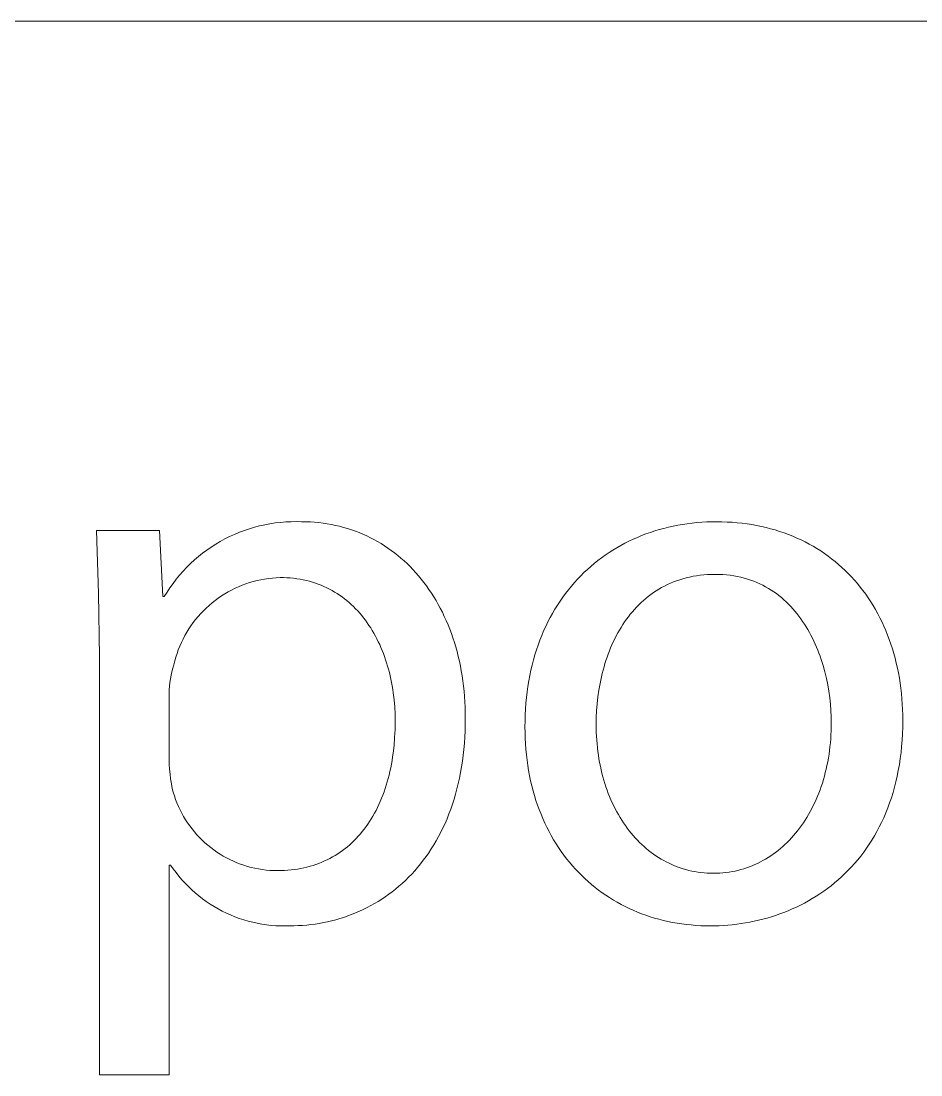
# Model space of a CAD drawing. Header units: millimetres. Extents: x 0 to 4468, y 0 to 3122.
# Drawn here: x 4272.2 to 4322.6, y 440.5 to 499.5 of the extents above; entities that cross this region are included whole.
import ezdxf

# ---------------------------------------------------------------- set-up
doc = ezdxf.new("R2010")
doc.units = ezdxf.units.MM
doc.header["$MEASUREMENT"] = 0
doc.layers.add('Domyślny', color=7, linetype='Continuous', true_color=0x000000)

msp = doc.modelspace()

# ---------------------------------------------------------------- linework, layer by layer
at = {"layer": 'Domyślny', "color": 18, "lineweight": 15, "true_color": 0x000000}
for p, q in [((4464.072, 499.504), (2779.701, 499.504)), ((4276.561, 467.443), (4276.445, 470.976)), ((4276.445, 470.976), (4279.972, 470.976)), ((4279.972, 470.976), (4280.165, 467.271)), ((4284.445, 470.875), (4284.723, 470.979)), ((4284.723, 470.979), (4285.004, 471.074)), ((4285.004, 471.074), (4285.289, 471.159)), ((4285.289, 471.159), (4285.576, 471.234)), ((4285.576, 471.234), (4285.866, 471.299)), ((4285.866, 471.299), (4286.157, 471.354)), ((4286.157, 471.354), (4286.451, 471.398)), ((4286.451, 471.398), (4286.746, 471.433)), ((4286.746, 471.433), (4287.042, 471.457)), ((4287.042, 471.457), (4287.338, 471.47)), ((4287.338, 471.47), (4287.635, 471.474)), ((4287.635, 471.474), (4287.932, 471.467)), ((4287.932, 471.467), (4288.176, 471.464)), ((4288.176, 471.464), (4288.419, 471.454)), ((4288.419, 471.454), (4288.66, 471.438)), ((4288.66, 471.438), (4288.898, 471.416)), ((4288.898, 471.416), (4289.134, 471.387)), ((4289.134, 471.387), (4289.368, 471.352)), ((4289.368, 471.352), (4289.6, 471.311)), ((4289.6, 471.311), (4289.83, 471.264)), ((4289.83, 471.264), (4290.057, 471.211)), ((4290.057, 471.211), (4290.281, 471.152)), ((4290.281, 471.152), (4290.503, 471.087)), ((4290.503, 471.087), (4290.723, 471.016)), ((4290.723, 471.016), (4290.94, 470.939)), ((4307.46, 470.87), (4307.709, 470.951)), ((4307.709, 470.951), (4307.961, 471.026)), ((4307.961, 471.026), (4308.216, 471.096)), ((4308.216, 471.096), (4308.474, 471.159)), ((4308.474, 471.159), (4308.734, 471.217)), ((4308.734, 471.217), (4308.996, 471.269)), ((4308.996, 471.269), (4309.261, 471.315)), ((4309.261, 471.315), (4309.529, 471.355)), ((4309.529, 471.355), (4309.799, 471.388)), ((4309.799, 471.388), (4310.071, 471.416)), ((4310.071, 471.416), (4310.345, 471.438)), ((4310.345, 471.438), (4310.621, 471.453)), ((4310.621, 471.453), (4310.899, 471.462)), ((4310.899, 471.462), (4311.179, 471.465)), ((4311.179, 471.465), (4311.469, 471.462)), ((4311.469, 471.462), (4311.757, 471.452)), ((4311.757, 471.452), (4312.041, 471.436)), ((4312.041, 471.436), (4312.321, 471.413)), ((4312.321, 471.413), (4312.599, 471.384)), ((4312.599, 471.384), (4312.874, 471.348)), ((4312.874, 471.348), (4313.145, 471.307)), ((4313.145, 471.307), (4313.413, 471.259)), ((4313.413, 471.259), (4313.677, 471.205)), ((4313.677, 471.205), (4313.938, 471.144)), ((4313.938, 471.144), (4314.196, 471.078)), ((4314.196, 471.078), (4314.45, 471.006)), ((4314.45, 471.006), (4314.701, 470.927)), ((4283.119, 470.211), (4283.375, 470.362)), ((4283.375, 470.362), (4283.636, 470.504)), ((4283.636, 470.504), (4283.901, 470.637)), ((4283.901, 470.637), (4284.171, 470.761)), ((4284.171, 470.761), (4284.445, 470.875)), ((4290.94, 470.939), (4291.154, 470.856)), ((4291.154, 470.856), (4291.365, 470.768)), ((4291.365, 470.768), (4291.574, 470.674)), ((4291.574, 470.674), (4291.779, 470.574)), ((4291.779, 470.574), (4291.982, 470.468)), ((4291.982, 470.468), (4292.182, 470.358)), ((4292.182, 470.358), (4292.379, 470.241)), ((4306.031, 470.261), (4306.261, 470.376)), ((4306.261, 470.376), (4306.494, 470.487)), ((4306.494, 470.487), (4306.731, 470.591)), ((4306.731, 470.591), (4306.971, 470.69)), ((4306.971, 470.69), (4307.214, 470.782)), ((4307.214, 470.782), (4307.46, 470.87)), ((4314.701, 470.927), (4314.948, 470.843)), ((4314.948, 470.843), (4315.191, 470.753)), ((4315.191, 470.753), (4315.431, 470.657)), ((4315.431, 470.657), (4315.667, 470.556)), ((4315.667, 470.556), (4315.899, 470.449)), ((4315.899, 470.449), (4316.127, 470.336)), ((4282.387, 469.705), (4282.625, 469.882)), ((4282.625, 469.882), (4282.869, 470.051)), ((4282.869, 470.051), (4283.119, 470.211)), ((4292.379, 470.241), (4292.572, 470.119)), ((4292.572, 470.119), (4292.763, 469.992)), ((4292.763, 469.992), (4292.95, 469.86)), ((4292.95, 469.86), (4293.134, 469.722)), ((4305.145, 469.741), (4305.361, 469.88)), ((4305.361, 469.88), (4305.581, 470.012)), ((4305.581, 470.012), (4305.804, 470.139)), ((4305.804, 470.139), (4306.031, 470.261)), ((4316.127, 470.336), (4316.351, 470.218)), ((4316.351, 470.218), (4316.571, 470.094)), ((4316.571, 470.094), (4316.788, 469.964)), ((4316.788, 469.964), (4317, 469.83)), ((4317, 469.83), (4317.208, 469.69)), ((4281.711, 469.126), (4281.929, 469.327)), ((4281.929, 469.327), (4282.155, 469.52)), ((4282.155, 469.52), (4282.387, 469.705)), ((4293.134, 469.722), (4293.314, 469.579)), ((4293.314, 469.579), (4293.491, 469.43)), ((4293.491, 469.43), (4293.665, 469.277)), ((4293.665, 469.277), (4293.835, 469.119)), ((4304.32, 469.134), (4304.52, 469.294)), ((4304.52, 469.294), (4304.725, 469.449)), ((4304.725, 469.449), (4304.933, 469.598)), ((4304.933, 469.598), (4305.145, 469.741)), ((4317.208, 469.69), (4317.412, 469.544)), ((4317.412, 469.544), (4317.612, 469.394)), ((4317.612, 469.394), (4317.807, 469.238)), ((4317.807, 469.238), (4317.999, 469.077)), ((4281.099, 468.479), (4281.295, 468.702)), ((4281.295, 468.702), (4281.499, 468.917)), ((4281.499, 468.917), (4281.711, 469.126)), ((4293.835, 469.119), (4294.002, 468.955)), ((4294.002, 468.955), (4294.164, 468.787)), ((4294.164, 468.787), (4294.324, 468.613)), ((4294.324, 468.613), (4294.479, 468.435)), ((4303.559, 468.439), (4303.743, 468.621)), ((4303.743, 468.621), (4303.931, 468.797)), ((4303.931, 468.797), (4304.123, 468.968)), ((4304.123, 468.968), (4304.32, 469.134)), ((4317.999, 469.077), (4318.186, 468.911)), ((4318.186, 468.911), (4318.368, 468.74)), ((4318.368, 468.74), (4318.546, 468.564)), ((4280.558, 467.772), (4280.73, 468.014)), ((4280.73, 468.014), (4280.91, 468.25)), ((4280.91, 468.25), (4281.099, 468.479)), ((4285.011, 468.056), (4284.804, 467.988)), ((4285.22, 468.118), (4285.011, 468.056)), ((4285.432, 468.173), (4285.22, 468.118)), ((4285.645, 468.22), (4285.432, 468.173)), ((4285.859, 468.259), (4285.645, 468.22)), ((4286.075, 468.291), (4285.859, 468.259)), ((4286.291, 468.316), (4286.075, 468.291)), ((4286.509, 468.333), (4286.291, 468.316)), ((4286.727, 468.342), (4286.509, 468.333)), ((4286.92, 468.339), (4286.727, 468.342)), ((4287.11, 468.331), (4286.92, 468.339)), ((4287.298, 468.318), (4287.11, 468.331)), ((4287.483, 468.3), (4287.298, 468.318)), ((4287.665, 468.276), (4287.483, 468.3)), ((4287.845, 468.247), (4287.665, 468.276)), ((4288.022, 468.213), (4287.845, 468.247)), ((4288.195, 468.175), (4288.022, 468.213)), ((4288.367, 468.131), (4288.195, 468.175)), ((4288.535, 468.083), (4288.367, 468.131)), ((4288.7, 468.029), (4288.535, 468.083)), ((4288.863, 467.972), (4288.7, 468.029)), ((4294.479, 468.435), (4294.63, 468.252)), ((4294.63, 468.252), (4294.778, 468.064)), ((4294.778, 468.064), (4294.922, 467.872)), ((4303.035, 467.863), (4303.205, 468.06)), ((4303.205, 468.06), (4303.38, 468.252)), ((4303.38, 468.252), (4303.559, 468.439)), ((4308.58, 468.025), (4308.413, 467.949)), ((4308.751, 468.095), (4308.58, 468.025)), ((4308.926, 468.161), (4308.751, 468.095)), ((4309.104, 468.221), (4308.926, 468.161)), ((4309.285, 468.277), (4309.104, 468.221)), ((4309.471, 468.326), (4309.285, 468.277)), ((4309.66, 468.371), (4309.471, 468.326)), ((4309.853, 468.41), (4309.66, 468.371)), ((4310.05, 468.443), (4309.853, 468.41)), ((4310.25, 468.47), (4310.05, 468.443)), ((4310.455, 468.491), (4310.25, 468.47)), ((4310.663, 468.507), (4310.455, 468.491)), ((4310.874, 468.516), (4310.663, 468.507)), ((4311.09, 468.519), (4310.874, 468.516)), ((4311.306, 468.516), (4311.09, 468.519)), ((4311.519, 468.506), (4311.306, 468.516)), ((4311.727, 468.489), (4311.519, 468.506)), ((4311.931, 468.466), (4311.727, 468.489)), ((4312.131, 468.437), (4311.931, 468.466)), ((4312.327, 468.401), (4312.131, 468.437)), ((4312.519, 468.36), (4312.327, 468.401)), ((4312.707, 468.313), (4312.519, 468.36)), ((4312.891, 468.259), (4312.707, 468.313)), ((4313.071, 468.201), (4312.891, 468.259)), ((4313.247, 468.136), (4313.071, 468.201)), ((4313.42, 468.067), (4313.247, 468.136)), ((4313.588, 467.992), (4313.42, 468.067)), ((4318.546, 468.564), (4318.72, 468.383)), ((4318.72, 468.383), (4318.888, 468.198)), ((4318.888, 468.198), (4319.053, 468.007)), ((4319.053, 468.007), (4319.213, 467.812)), ((4276.609, 463.908), (4276.561, 467.443)), ((4280.239, 467.271), (4280.394, 467.524)), ((4280.394, 467.524), (4280.558, 467.772)), ((4283.625, 467.427), (4283.44, 467.311)), ((4283.813, 467.538), (4283.625, 467.427)), ((4284.005, 467.641), (4283.813, 467.538)), ((4284.2, 467.738), (4284.005, 467.641)), ((4284.398, 467.828), (4284.2, 467.738)), ((4284.6, 467.912), (4284.398, 467.828)), ((4284.804, 467.988), (4284.6, 467.912)), ((4289.023, 467.909), (4288.863, 467.972)), ((4289.18, 467.842), (4289.023, 467.909)), ((4289.334, 467.771), (4289.18, 467.842)), ((4289.485, 467.695), (4289.334, 467.771)), ((4289.633, 467.615), (4289.485, 467.695)), ((4289.778, 467.531), (4289.633, 467.615)), ((4289.921, 467.443), (4289.778, 467.531)), ((4290.061, 467.35), (4289.921, 467.443)), ((4294.922, 467.872), (4295.061, 467.675)), ((4295.061, 467.675), (4295.197, 467.473)), ((4295.197, 467.473), (4295.328, 467.266)), ((4302.552, 467.239), (4302.708, 467.452)), ((4302.708, 467.452), (4302.869, 467.66)), ((4302.869, 467.66), (4303.035, 467.863)), ((4307.632, 467.5), (4307.487, 467.397)), ((4307.781, 467.599), (4307.632, 467.5)), ((4307.934, 467.693), (4307.781, 467.599)), ((4308.09, 467.783), (4307.934, 467.693)), ((4308.25, 467.868), (4308.09, 467.783)), ((4308.413, 467.949), (4308.25, 467.868)), ((4313.753, 467.912), (4313.588, 467.992)), ((4313.914, 467.826), (4313.753, 467.912)), ((4314.071, 467.736), (4313.914, 467.826)), ((4314.224, 467.642), (4314.071, 467.736)), ((4314.374, 467.542), (4314.224, 467.642)), ((4314.52, 467.439), (4314.374, 467.542)), ((4314.662, 467.33), (4314.52, 467.439)), ((4319.213, 467.812), (4319.367, 467.612)), ((4319.367, 467.612), (4319.518, 467.408)), ((4319.518, 467.408), (4319.663, 467.199)), ((4280.165, 467.271), (4280.239, 467.271)), ((4282.914, 466.923), (4282.748, 466.782)), ((4283.085, 467.058), (4282.914, 466.923)), ((4283.26, 467.187), (4283.085, 467.058)), ((4283.44, 467.311), (4283.26, 467.187)), ((4290.197, 467.254), (4290.061, 467.35)), ((4290.331, 467.153), (4290.197, 467.254)), ((4290.462, 467.049), (4290.331, 467.153)), ((4290.59, 466.941), (4290.462, 467.049)), ((4290.714, 466.829), (4290.59, 466.941)), ((4290.836, 466.713), (4290.714, 466.829)), ((4295.328, 467.266), (4295.456, 467.056)), ((4295.456, 467.056), (4295.579, 466.84)), ((4295.579, 466.84), (4295.697, 466.621)), ((4302.255, 466.797), (4302.401, 467.021)), ((4302.401, 467.021), (4302.552, 467.239)), ((4306.813, 466.819), (4306.689, 466.691)), ((4306.941, 466.942), (4306.813, 466.819)), ((4307.072, 467.062), (4306.941, 466.942)), ((4307.207, 467.177), (4307.072, 467.062)), ((4307.345, 467.289), (4307.207, 467.177)), ((4307.487, 467.397), (4307.345, 467.289)), ((4314.8, 467.218), (4314.662, 467.33)), ((4314.935, 467.101), (4314.8, 467.218)), ((4315.067, 466.981), (4314.935, 467.101)), ((4315.194, 466.857), (4315.067, 466.981)), ((4315.318, 466.729), (4315.194, 466.857)), ((4319.663, 467.199), (4319.804, 466.985)), ((4319.804, 466.985), (4319.939, 466.767)), ((4282.28, 466.325), (4282.135, 466.162)), ((4282.43, 466.482), (4282.28, 466.325)), ((4282.586, 466.635), (4282.43, 466.482)), ((4282.748, 466.782), (4282.586, 466.635)), ((4290.955, 466.594), (4290.836, 466.713)), ((4291.071, 466.471), (4290.955, 466.594)), ((4291.184, 466.345), (4291.071, 466.471)), ((4291.294, 466.216), (4291.184, 466.345)), ((4295.697, 466.621), (4295.812, 466.397)), ((4295.812, 466.397), (4295.921, 466.168)), ((4301.846, 466.097), (4301.977, 466.336)), ((4301.977, 466.336), (4302.113, 466.569)), ((4302.113, 466.569), (4302.255, 466.797)), ((4306.337, 466.289), (4306.227, 466.148)), ((4306.451, 466.426), (4306.337, 466.289)), ((4306.568, 466.561), (4306.451, 466.426)), ((4306.689, 466.691), (4306.568, 466.561)), ((4315.439, 466.597), (4315.318, 466.729)), ((4315.556, 466.462), (4315.439, 466.597)), ((4315.669, 466.323), (4315.556, 466.462)), ((4315.779, 466.182), (4315.669, 466.323)), ((4319.939, 466.767), (4320.07, 466.544)), ((4320.07, 466.544), (4320.196, 466.318)), ((4320.196, 466.318), (4320.316, 466.086)), ((4281.735, 465.644), (4281.614, 465.463)), ((4281.862, 465.821), (4281.735, 465.644)), ((4281.996, 465.994), (4281.862, 465.821)), ((4282.135, 466.162), (4281.996, 465.994)), ((4291.401, 466.083), (4291.294, 466.216)), ((4291.505, 465.947), (4291.401, 466.083)), ((4291.606, 465.807), (4291.505, 465.947)), ((4291.703, 465.665), (4291.606, 465.807)), ((4291.798, 465.519), (4291.703, 465.665)), ((4295.921, 466.168), (4296.027, 465.936)), ((4296.027, 465.936), (4296.128, 465.699)), ((4296.128, 465.699), (4296.224, 465.458)), ((4301.6, 465.605), (4301.72, 465.854)), ((4301.72, 465.854), (4301.846, 466.097)), ((4305.916, 465.705), (4305.819, 465.552)), ((4306.016, 465.856), (4305.916, 465.705)), ((4306.12, 466.003), (4306.016, 465.856)), ((4306.227, 466.148), (4306.12, 466.003)), ((4315.885, 466.037), (4315.779, 466.182)), ((4315.988, 465.889), (4315.885, 466.037)), ((4316.088, 465.739), (4315.988, 465.889)), ((4316.184, 465.585), (4316.088, 465.739)), ((4320.316, 466.086), (4320.432, 465.851)), ((4320.432, 465.851), (4320.542, 465.611)), ((4281.391, 465.088), (4281.29, 464.895)), ((4281.499, 465.277), (4281.391, 465.088)), ((4281.614, 465.463), (4281.499, 465.277)), ((4291.89, 465.371), (4291.798, 465.519)), ((4291.978, 465.22), (4291.89, 465.371)), ((4292.064, 465.065), (4291.978, 465.22)), ((4292.146, 464.908), (4292.064, 465.065)), ((4296.224, 465.458), (4296.315, 465.213)), ((4296.315, 465.213), (4296.402, 464.964)), ((4301.272, 464.83), (4301.376, 465.094)), ((4301.376, 465.094), (4301.485, 465.352)), ((4301.485, 465.352), (4301.6, 465.605)), ((4305.549, 465.076), (4305.466, 464.912)), ((4305.636, 465.237), (4305.549, 465.076)), ((4305.726, 465.396), (4305.636, 465.237)), ((4305.819, 465.552), (4305.726, 465.396)), ((4316.277, 465.43), (4316.184, 465.585)), ((4316.366, 465.272), (4316.277, 465.43)), ((4316.452, 465.111), (4316.366, 465.272)), ((4316.535, 464.948), (4316.452, 465.111)), ((4320.542, 465.611), (4320.648, 465.368)), ((4320.648, 465.368), (4320.748, 465.12)), ((4320.748, 465.12), (4320.842, 464.868)), ((4281.107, 464.499), (4281.026, 464.296)), ((4281.195, 464.699), (4281.107, 464.499)), ((4281.29, 464.895), (4281.195, 464.699)), ((4292.226, 464.749), (4292.146, 464.908)), ((4292.302, 464.587), (4292.226, 464.749)), ((4292.375, 464.422), (4292.302, 464.587)), ((4296.402, 464.964), (4296.484, 464.711)), ((4296.484, 464.711), (4296.561, 464.454)), ((4301.081, 464.289), (4301.174, 464.562)), ((4301.174, 464.562), (4301.272, 464.83)), ((4305.309, 464.577), (4305.236, 464.406)), ((4305.386, 464.746), (4305.309, 464.577)), ((4305.466, 464.912), (4305.386, 464.746)), ((4316.614, 464.784), (4316.535, 464.948)), ((4316.69, 464.617), (4316.614, 464.784)), ((4316.763, 464.449), (4316.69, 464.617)), ((4320.842, 464.868), (4320.931, 464.612)), ((4320.931, 464.612), (4321.015, 464.352)), ((4276.609, 440.488), (4276.609, 463.908)), ((4280.886, 463.883), (4280.827, 463.674)), ((4280.953, 464.091), (4280.886, 463.883)), ((4281.026, 464.296), (4280.953, 464.091)), ((4292.445, 464.254), (4292.375, 464.422)), ((4292.511, 464.085), (4292.445, 464.254)), ((4292.575, 463.913), (4292.511, 464.085)), ((4292.635, 463.738), (4292.575, 463.913)), ((4296.561, 464.454), (4296.633, 464.193)), ((4296.633, 464.193), (4296.701, 463.928)), ((4296.701, 463.928), (4296.763, 463.659)), ((4300.914, 463.729), (4300.995, 464.012)), ((4300.995, 464.012), (4301.081, 464.289)), ((4305.035, 463.882), (4304.975, 463.704)), ((4305.099, 464.059), (4305.035, 463.882)), ((4305.166, 464.234), (4305.099, 464.059)), ((4305.236, 464.406), (4305.166, 464.234)), ((4316.833, 464.278), (4316.763, 464.449)), ((4316.899, 464.107), (4316.833, 464.278)), ((4316.962, 463.934), (4316.899, 464.107)), ((4317.022, 463.759), (4316.962, 463.934)), ((4321.015, 464.352), (4321.094, 464.089)), ((4321.094, 464.089), (4321.167, 463.821)), ((4280.775, 463.462), (4280.719, 463.265)), ((4280.827, 463.674), (4280.775, 463.462)), ((4292.693, 463.562), (4292.635, 463.738)), ((4292.747, 463.383), (4292.693, 463.562)), ((4292.797, 463.202), (4292.747, 463.383)), ((4296.763, 463.659), (4296.82, 463.387)), ((4296.82, 463.387), (4296.872, 463.111)), ((4300.771, 463.15), (4300.839, 463.442)), ((4300.839, 463.442), (4300.914, 463.729)), ((4304.864, 463.342), (4304.813, 463.159)), ((4304.918, 463.523), (4304.864, 463.342)), ((4304.975, 463.704), (4304.918, 463.523)), ((4317.079, 463.584), (4317.022, 463.759)), ((4317.133, 463.407), (4317.079, 463.584)), ((4317.231, 463.052), (4317.133, 463.407)), ((4321.167, 463.821), (4321.234, 463.55)), ((4321.234, 463.55), (4321.296, 463.275)), ((4321.296, 463.275), (4321.352, 462.997)), ((4280.626, 462.868), (4280.589, 462.667)), ((4280.669, 463.067), (4280.626, 462.868)), ((4280.719, 463.265), (4280.669, 463.067)), ((4292.845, 463.02), (4292.797, 463.202)), ((4292.889, 462.835), (4292.845, 463.02)), ((4292.931, 462.649), (4292.889, 462.835)), ((4296.872, 463.111), (4296.919, 462.832)), ((4296.919, 462.832), (4296.96, 462.549)), ((4300.652, 462.553), (4300.708, 462.854)), ((4300.708, 462.854), (4300.771, 463.15)), ((4304.721, 462.788), (4304.642, 462.413)), ((4304.765, 462.974), (4304.721, 462.788)), ((4304.813, 463.159), (4304.765, 462.974)), ((4317.317, 462.694), (4317.231, 463.052)), ((4317.391, 462.334), (4317.317, 462.694)), ((4321.352, 462.997), (4321.403, 462.715)), ((4321.403, 462.715), (4321.447, 462.429)), ((4280.535, 462.262), (4280.518, 462.059)), ((4280.559, 462.465), (4280.535, 462.262)), ((4280.589, 462.667), (4280.559, 462.465)), ((4292.969, 462.46), (4292.931, 462.649)), ((4293.003, 462.271), (4292.969, 462.46)), ((4293.035, 462.079), (4293.003, 462.271)), ((4296.96, 462.549), (4296.996, 462.262)), ((4296.996, 462.262), (4297.027, 461.972)), ((4300.559, 461.936), (4300.602, 462.247)), ((4300.602, 462.247), (4300.652, 462.553)), ((4304.642, 462.413), (4304.575, 462.034)), ((4317.454, 461.974), (4317.391, 462.334)), ((4321.447, 462.429), (4321.486, 462.14)), ((4321.486, 462.14), (4321.519, 461.848)), ((4280.518, 462.059), (4280.507, 461.855)), ((4280.507, 461.855), (4280.507, 458.15)), ((4293.063, 461.886), (4293.035, 462.079)), ((4293.109, 461.495), (4293.063, 461.886)), ((4297.027, 461.972), (4297.052, 461.678)), ((4297.052, 461.678), (4297.072, 461.381)), ((4300.491, 461.302), (4300.522, 461.621)), ((4300.522, 461.621), (4300.559, 461.936)), ((4304.52, 461.653), (4304.478, 461.269)), ((4304.575, 462.034), (4304.52, 461.653)), ((4317.504, 461.614), (4317.454, 461.974)), ((4317.543, 461.256), (4317.504, 461.614)), ((4321.519, 461.848), (4321.546, 461.552)), ((4321.546, 461.552), (4321.568, 461.253)), ((4293.143, 461.099), (4293.109, 461.495)), ((4293.163, 460.698), (4293.143, 461.099)), ((4297.072, 461.381), (4297.086, 461.081)), ((4297.086, 461.081), (4297.095, 460.778)), ((4300.45, 460.649), (4300.467, 460.978)), ((4300.467, 460.978), (4300.491, 461.302)), ((4304.478, 461.269), (4304.448, 460.884)), ((4317.571, 460.901), (4317.543, 461.256)), ((4321.568, 461.253), (4321.583, 460.95)), ((4321.583, 460.95), (4321.592, 460.644)), ((4293.169, 460.292), (4293.163, 460.698)), ((4297.098, 460.471), (4297.094, 460.109)), ((4297.095, 460.778), (4297.098, 460.471)), ((4300.44, 460.316), (4300.45, 460.649)), ((4304.43, 460.498), (4304.424, 460.112)), ((4304.448, 460.884), (4304.43, 460.498)), ((4317.587, 460.549), (4317.571, 460.901)), ((4317.592, 460.202), (4317.587, 460.549)), ((4321.595, 460.336), (4321.591, 459.964)), ((4321.592, 460.644), (4321.595, 460.336)), ((4293.141, 459.382), (4293.162, 459.833)), ((4293.162, 459.833), (4293.169, 460.292)), ((4297.084, 459.753), (4297.067, 459.403)), ((4297.094, 460.109), (4297.084, 459.753)), ((4300.437, 459.979), (4300.44, 460.316)), ((4300.44, 459.659), (4300.437, 459.979)), ((4304.424, 460.112), (4304.426, 459.891)), ((4304.426, 459.891), (4304.432, 459.671)), ((4317.574, 459.526), (4317.584, 459.749)), ((4317.584, 459.749), (4317.59, 459.975)), ((4317.59, 459.975), (4317.592, 460.202)), ((4321.591, 459.964), (4321.579, 459.598)), ((4293.106, 458.941), (4293.141, 459.382)), ((4297.067, 459.403), (4297.043, 459.058)), ((4300.45, 459.343), (4300.44, 459.659)), ((4300.466, 459.031), (4300.45, 459.343)), ((4304.432, 459.671), (4304.442, 459.453)), ((4304.442, 459.453), (4304.456, 459.237)), ((4304.456, 459.237), (4304.474, 459.022)), ((4317.542, 459.086), (4317.56, 459.305)), ((4317.56, 459.305), (4317.574, 459.526)), ((4321.559, 459.24), (4321.531, 458.887)), ((4321.579, 459.598), (4321.559, 459.24)), ((4293.057, 458.511), (4293.106, 458.941)), ((4297.013, 458.719), (4296.976, 458.386)), ((4297.043, 459.058), (4297.013, 458.719)), ((4300.489, 458.723), (4300.466, 459.031)), ((4300.518, 458.419), (4300.489, 458.723)), ((4304.474, 459.022), (4304.495, 458.81)), ((4304.495, 458.81), (4304.52, 458.6)), ((4304.52, 458.6), (4304.549, 458.392)), ((4317.464, 458.443), (4317.493, 458.655)), ((4317.493, 458.655), (4317.519, 458.87)), ((4317.519, 458.87), (4317.542, 459.086)), ((4321.531, 458.887), (4321.496, 458.541)), ((4280.507, 458.15), (4280.516, 457.878)), ((4292.958, 457.884), (4292.994, 458.09)), ((4292.994, 458.09), (4293.028, 458.299)), ((4293.028, 458.299), (4293.057, 458.511)), ((4296.934, 458.058), (4296.884, 457.737)), ((4296.976, 458.386), (4296.934, 458.058)), ((4300.554, 458.119), (4300.518, 458.419)), ((4300.595, 457.822), (4300.554, 458.119)), ((4304.549, 458.392), (4304.582, 458.186)), ((4304.582, 458.186), (4304.618, 457.982)), ((4304.618, 457.982), (4304.659, 457.78)), ((4317.351, 457.82), (4317.393, 458.025)), ((4317.393, 458.025), (4317.43, 458.233)), ((4317.43, 458.233), (4317.464, 458.443)), ((4321.453, 458.202), (4321.403, 457.869)), ((4321.496, 458.541), (4321.453, 458.202)), ((4280.516, 457.878), (4280.534, 457.606)), ((4280.534, 457.606), (4280.56, 457.335)), ((4292.828, 457.282), (4292.875, 457.48)), ((4292.875, 457.48), (4292.918, 457.681)), ((4292.918, 457.681), (4292.958, 457.884)), ((4296.829, 457.421), (4296.768, 457.111)), ((4296.884, 457.737), (4296.829, 457.421)), ((4300.643, 457.53), (4300.595, 457.822)), ((4300.697, 457.242), (4300.643, 457.53)), ((4304.659, 457.78), (4304.702, 457.581)), ((4304.702, 457.581), (4304.749, 457.384)), ((4304.749, 457.384), (4304.8, 457.19)), ((4317.206, 457.22), (4317.258, 457.418)), ((4317.258, 457.418), (4317.307, 457.618)), ((4317.307, 457.618), (4317.351, 457.82)), ((4321.346, 457.543), (4321.282, 457.223)), ((4321.403, 457.869), (4321.346, 457.543)), ((4280.56, 457.335), (4280.594, 457.065)), ((4280.594, 457.065), (4280.636, 456.796)), ((4280.636, 456.796), (4280.686, 456.528)), ((4292.669, 456.707), (4292.725, 456.896)), ((4292.725, 456.896), (4292.779, 457.088)), ((4292.779, 457.088), (4292.828, 457.282)), ((4296.7, 456.806), (4296.627, 456.508)), ((4296.768, 457.111), (4296.7, 456.806)), ((4300.757, 456.958), (4300.697, 457.242)), ((4300.822, 456.678), (4300.757, 456.958)), ((4304.8, 457.19), (4304.854, 456.998)), ((4304.854, 456.998), (4304.912, 456.808)), ((4304.912, 456.808), (4304.973, 456.621)), ((4317.029, 456.644), (4317.092, 456.833)), ((4317.092, 456.833), (4317.151, 457.025)), ((4317.151, 457.025), (4317.206, 457.22)), ((4321.211, 456.91), (4321.133, 456.602)), ((4321.282, 457.223), (4321.211, 456.91)), ((4280.686, 456.528), (4280.741, 456.323)), ((4280.741, 456.323), (4280.803, 456.121)), ((4292.48, 456.157), (4292.546, 456.337)), ((4292.546, 456.337), (4292.609, 456.52)), ((4292.609, 456.52), (4292.669, 456.707)), ((4296.548, 456.215), (4296.464, 455.927)), ((4296.627, 456.508), (4296.548, 456.215)), ((4300.894, 456.403), (4300.822, 456.678)), ((4300.971, 456.132), (4300.894, 456.403)), ((4304.973, 456.621), (4305.037, 456.437)), ((4305.037, 456.437), (4305.105, 456.255)), ((4305.105, 456.255), (4305.176, 456.077)), ((4316.822, 456.092), (4316.894, 456.273)), ((4316.894, 456.273), (4316.964, 456.457)), ((4316.964, 456.457), (4317.029, 456.644)), ((4321.048, 456.302), (4320.957, 456.007)), ((4321.133, 456.602), (4321.048, 456.302)), ((4280.803, 456.121), (4280.872, 455.921)), ((4280.872, 455.921), (4280.948, 455.723)), ((4280.948, 455.723), (4281.031, 455.528)), ((4292.182, 455.469), (4292.262, 455.636)), ((4292.262, 455.636), (4292.338, 455.807)), ((4292.338, 455.807), (4292.41, 455.981)), ((4292.41, 455.981), (4292.48, 456.157)), ((4296.374, 455.646), (4296.279, 455.37)), ((4296.464, 455.927), (4296.374, 455.646)), ((4301.054, 455.864), (4300.971, 456.132)), ((4301.143, 455.602), (4301.054, 455.864)), ((4305.176, 456.077), (4305.251, 455.901)), ((4305.251, 455.901), (4305.328, 455.728)), ((4305.328, 455.728), (4305.409, 455.557)), ((4316.585, 455.568), (4316.667, 455.74)), ((4316.667, 455.74), (4316.746, 455.914)), ((4316.746, 455.914), (4316.822, 456.092)), ((4320.86, 455.719), (4320.756, 455.437)), ((4320.957, 456.007), (4320.86, 455.719)), ((4281.031, 455.528), (4281.121, 455.336)), ((4281.121, 455.336), (4281.217, 455.148)), ((4281.217, 455.148), (4281.32, 454.962)), ((4291.926, 454.987), (4292.015, 455.145)), ((4292.015, 455.145), (4292.1, 455.305)), ((4292.1, 455.305), (4292.182, 455.469)), ((4296.178, 455.1), (4296.072, 454.836)), ((4296.279, 455.37), (4296.178, 455.1)), ((4301.237, 455.343), (4301.143, 455.602)), ((4301.337, 455.089), (4301.237, 455.343)), ((4301.442, 454.84), (4301.337, 455.089)), ((4305.409, 455.557), (4305.493, 455.39)), ((4305.493, 455.39), (4305.58, 455.226)), ((4305.58, 455.226), (4305.67, 455.065)), ((4305.67, 455.065), (4305.763, 454.907)), ((4316.225, 454.912), (4316.319, 455.071)), ((4316.319, 455.071), (4316.411, 455.233)), ((4316.411, 455.233), (4316.499, 455.399)), ((4316.499, 455.399), (4316.585, 455.568)), ((4320.646, 455.161), (4320.53, 454.892)), ((4320.756, 455.437), (4320.646, 455.161)), ((4281.32, 454.962), (4281.429, 454.781)), ((4281.429, 454.781), (4281.545, 454.603)), ((4281.545, 454.603), (4281.667, 454.43)), ((4281.667, 454.43), (4281.794, 454.261)), ((4291.54, 454.393), (4291.641, 454.536)), ((4291.641, 454.536), (4291.739, 454.683)), ((4291.739, 454.683), (4291.834, 454.834)), ((4291.834, 454.834), (4291.926, 454.987)), ((4295.961, 454.577), (4295.844, 454.324)), ((4296.072, 454.836), (4295.961, 454.577)), ((4301.552, 454.595), (4301.442, 454.84)), ((4301.668, 454.354), (4301.552, 454.595)), ((4305.763, 454.907), (4305.859, 454.752)), ((4305.859, 454.752), (4305.958, 454.601)), ((4305.958, 454.601), (4306.06, 454.452)), ((4306.06, 454.452), (4306.165, 454.308)), ((4315.817, 454.308), (4315.924, 454.454)), ((4315.924, 454.454), (4316.027, 454.603)), ((4316.027, 454.603), (4316.127, 454.756)), ((4316.127, 454.756), (4316.225, 454.912)), ((4320.409, 454.629), (4320.281, 454.372)), ((4320.53, 454.892), (4320.409, 454.629)), ((4281.794, 454.261), (4281.928, 454.096)), ((4281.928, 454.096), (4282.067, 453.937)), ((4282.067, 453.937), (4282.211, 453.782)), ((4290.989, 453.731), (4291.105, 453.856)), ((4291.105, 453.856), (4291.219, 453.985)), ((4291.219, 453.985), (4291.329, 454.117)), ((4291.329, 454.117), (4291.436, 454.253)), ((4291.436, 454.253), (4291.54, 454.393)), ((4295.597, 453.835), (4295.467, 453.6)), ((4295.723, 454.077), (4295.597, 453.835)), ((4295.844, 454.324), (4295.723, 454.077)), ((4301.788, 454.118), (4301.668, 454.354)), ((4301.914, 453.887), (4301.788, 454.118)), ((4302.045, 453.66), (4301.914, 453.887)), ((4306.165, 454.308), (4306.273, 454.166)), ((4306.273, 454.166), (4306.384, 454.028)), ((4306.384, 454.028), (4306.497, 453.894)), ((4306.497, 453.894), (4306.613, 453.763)), ((4315.365, 453.761), (4315.482, 453.893)), ((4315.482, 453.893), (4315.597, 454.028)), ((4315.597, 454.028), (4315.708, 454.166)), ((4315.708, 454.166), (4315.817, 454.308)), ((4320.01, 453.876), (4319.866, 453.637)), ((4320.148, 454.121), (4320.01, 453.876)), ((4320.281, 454.372), (4320.148, 454.121)), ((4282.211, 453.782), (4282.361, 453.632)), ((4282.361, 453.632), (4282.516, 453.488)), ((4282.516, 453.488), (4282.676, 453.349)), ((4282.676, 453.349), (4282.841, 453.216)), ((4290.363, 453.164), (4290.494, 453.27)), ((4290.494, 453.27), (4290.623, 453.379)), ((4290.623, 453.379), (4290.748, 453.493)), ((4290.748, 453.493), (4290.87, 453.61)), ((4290.87, 453.61), (4290.989, 453.731)), ((4295.331, 453.37), (4295.192, 453.145)), ((4295.467, 453.6), (4295.331, 453.37)), ((4302.181, 453.438), (4302.045, 453.66)), ((4302.322, 453.221), (4302.181, 453.438)), ((4306.613, 453.763), (4306.732, 453.636)), ((4306.732, 453.636), (4306.853, 453.513)), ((4306.853, 453.513), (4306.977, 453.393)), ((4306.977, 453.393), (4307.104, 453.277)), ((4307.104, 453.277), (4307.233, 453.165)), ((4314.741, 453.162), (4314.871, 453.274)), ((4314.871, 453.274), (4314.998, 453.39)), ((4314.998, 453.39), (4315.123, 453.51)), ((4315.123, 453.51), (4315.245, 453.634)), ((4315.245, 453.634), (4315.365, 453.761)), ((4319.717, 453.405), (4319.564, 453.179)), ((4319.866, 453.637), (4319.717, 453.405)), ((4282.841, 453.216), (4283.01, 453.088)), ((4283.01, 453.088), (4283.184, 452.967)), ((4283.184, 452.967), (4283.362, 452.852)), ((4283.362, 452.852), (4283.543, 452.743)), ((4283.543, 452.743), (4283.728, 452.64)), ((4289.517, 452.617), (4289.665, 452.697)), ((4289.665, 452.697), (4289.81, 452.783)), ((4289.81, 452.783), (4289.953, 452.872)), ((4289.953, 452.872), (4290.093, 452.965)), ((4290.093, 452.965), (4290.229, 453.063)), ((4290.229, 453.063), (4290.363, 453.164)), ((4294.899, 452.714), (4294.746, 452.507)), ((4295.047, 452.927), (4294.899, 452.714)), ((4295.192, 453.145), (4295.047, 452.927)), ((4302.467, 453.008), (4302.322, 453.221)), ((4302.617, 452.8), (4302.467, 453.008)), ((4302.772, 452.597), (4302.617, 452.8)), ((4307.233, 453.165), (4307.365, 453.057)), ((4307.365, 453.057), (4307.499, 452.953)), ((4307.499, 452.953), (4307.635, 452.853)), ((4307.635, 452.853), (4307.774, 452.757)), ((4307.774, 452.757), (4307.916, 452.665)), ((4307.916, 452.665), (4308.06, 452.577)), ((4313.913, 452.574), (4314.056, 452.661)), ((4314.056, 452.661), (4314.198, 452.753)), ((4314.198, 452.753), (4314.337, 452.849)), ((4314.337, 452.849), (4314.474, 452.949)), ((4314.474, 452.949), (4314.609, 453.054)), ((4314.609, 453.054), (4314.741, 453.162)), ((4319.241, 452.744), (4319.073, 452.535)), ((4319.405, 452.958), (4319.241, 452.744)), ((4319.564, 453.179), (4319.405, 452.958)), ((4280.596, 452.243), (4280.507, 452.243)), ((4280.507, 452.243), (4280.507, 440.488)), ((4280.744, 452.028), (4280.596, 452.243)), ((4283.728, 452.64), (4283.917, 452.544)), ((4283.917, 452.544), (4284.109, 452.454)), ((4284.109, 452.454), (4284.304, 452.372)), ((4284.304, 452.372), (4284.502, 452.296)), ((4284.502, 452.296), (4284.702, 452.227)), ((4284.702, 452.227), (4284.905, 452.165)), ((4284.905, 452.165), (4285.11, 452.11)), ((4285.11, 452.11), (4285.316, 452.063)), ((4285.316, 452.063), (4285.524, 452.022)), ((4287.882, 452.05), (4288.057, 452.086)), ((4288.057, 452.086), (4288.23, 452.127)), ((4288.23, 452.127), (4288.401, 452.173)), ((4288.401, 452.173), (4288.568, 452.223)), ((4288.568, 452.223), (4288.733, 452.277)), ((4288.733, 452.277), (4288.896, 452.336)), ((4288.896, 452.336), (4289.055, 452.4)), ((4289.055, 452.4), (4289.212, 452.468)), ((4289.212, 452.468), (4289.365, 452.54)), ((4289.365, 452.54), (4289.517, 452.617)), ((4294.428, 452.109), (4294.263, 451.919)), ((4294.589, 452.305), (4294.428, 452.109)), ((4294.746, 452.507), (4294.589, 452.305)), ((4302.932, 452.399), (4302.772, 452.597)), ((4303.095, 452.206), (4302.932, 452.399)), ((4303.264, 452.017), (4303.095, 452.206)), ((4308.06, 452.577), (4308.206, 452.494)), ((4308.206, 452.494), (4308.354, 452.414)), ((4308.354, 452.414), (4308.504, 452.34)), ((4308.504, 452.34), (4308.657, 452.269)), ((4308.657, 452.269), (4308.812, 452.204)), ((4308.812, 452.204), (4308.968, 452.142)), ((4308.968, 452.142), (4309.127, 452.085)), ((4309.127, 452.085), (4309.288, 452.033)), ((4312.69, 452.032), (4312.849, 452.084)), ((4312.849, 452.084), (4313.007, 452.14)), ((4313.007, 452.14), (4313.163, 452.201)), ((4313.163, 452.201), (4313.317, 452.267)), ((4313.317, 452.267), (4313.469, 452.337)), ((4313.469, 452.337), (4313.619, 452.412)), ((4313.619, 452.412), (4313.767, 452.491)), ((4313.767, 452.491), (4313.913, 452.574)), ((4318.723, 452.137), (4318.542, 451.946)), ((4318.9, 452.333), (4318.723, 452.137)), ((4319.073, 452.535), (4318.9, 452.333)), ((4280.899, 451.818), (4280.744, 452.028)), ((4281.062, 451.614), (4280.899, 451.818)), ((4281.231, 451.415), (4281.062, 451.614)), ((4285.524, 452.022), (4285.733, 451.989)), ((4285.733, 451.989), (4285.944, 451.963)), ((4285.944, 451.963), (4286.155, 451.945)), ((4286.155, 451.945), (4286.366, 451.934)), ((4286.366, 451.934), (4286.578, 451.93)), ((4286.578, 451.93), (4286.772, 451.933)), ((4286.772, 451.933), (4286.963, 451.94)), ((4286.963, 451.94), (4287.152, 451.953)), ((4287.152, 451.953), (4287.339, 451.97)), ((4287.339, 451.97), (4287.522, 451.992)), ((4287.522, 451.992), (4287.703, 452.019)), ((4287.703, 452.019), (4287.882, 452.05)), ((4293.921, 451.556), (4293.745, 451.383)), ((4294.094, 451.735), (4293.921, 451.556)), ((4294.263, 451.919), (4294.094, 451.735)), ((4303.437, 451.834), (4303.264, 452.017)), ((4303.614, 451.656), (4303.437, 451.834)), ((4303.795, 451.482), (4303.614, 451.656)), ((4303.98, 451.314), (4303.795, 451.482)), ((4309.288, 452.033), (4309.451, 451.986)), ((4309.451, 451.986), (4309.616, 451.943)), ((4309.616, 451.943), (4309.783, 451.906)), ((4309.783, 451.906), (4309.952, 451.873)), ((4309.952, 451.873), (4310.122, 451.844)), ((4310.122, 451.844), (4310.294, 451.821)), ((4310.294, 451.821), (4310.468, 451.803)), ((4310.468, 451.803), (4310.644, 451.79)), ((4310.644, 451.79), (4310.822, 451.783)), ((4310.822, 451.783), (4311.001, 451.78)), ((4311.001, 451.78), (4311.177, 451.783)), ((4311.177, 451.783), (4311.351, 451.79)), ((4311.351, 451.79), (4311.524, 451.803)), ((4311.524, 451.803), (4311.695, 451.821)), ((4311.695, 451.821), (4311.865, 451.844)), ((4311.865, 451.844), (4312.033, 451.872)), ((4312.033, 451.872), (4312.2, 451.905)), ((4312.2, 451.905), (4312.365, 451.942)), ((4312.365, 451.942), (4312.528, 451.985)), ((4312.528, 451.985), (4312.69, 452.032)), ((4318.167, 451.583), (4317.974, 451.41)), ((4318.356, 451.762), (4318.167, 451.583)), ((4318.542, 451.946), (4318.356, 451.762)), ((4281.406, 451.223), (4281.231, 451.415)), ((4281.589, 451.036), (4281.406, 451.223)), ((4281.777, 450.856), (4281.589, 451.036)), ((4293.196, 450.899), (4293.006, 450.748)), ((4293.382, 451.054), (4293.196, 450.899)), ((4293.565, 451.216), (4293.382, 451.054)), ((4293.745, 451.383), (4293.565, 451.216)), ((4304.17, 451.151), (4303.98, 451.314)), ((4304.363, 450.993), (4304.17, 451.151)), ((4304.56, 450.841), (4304.363, 450.993)), ((4317.373, 450.926), (4317.166, 450.777)), ((4317.577, 451.082), (4317.373, 450.926)), ((4317.777, 451.243), (4317.577, 451.082)), ((4317.974, 451.41), (4317.777, 451.243)), ((4281.972, 450.682), (4281.777, 450.856)), ((4282.172, 450.515), (4281.972, 450.682)), ((4282.378, 450.355), (4282.172, 450.515)), ((4282.589, 450.202), (4282.378, 450.355)), ((4292.418, 450.332), (4292.217, 450.205)), ((4292.617, 450.465), (4292.418, 450.332)), ((4292.813, 450.604), (4292.617, 450.465)), ((4293.006, 450.748), (4292.813, 450.604)), ((4304.762, 450.694), (4304.56, 450.841)), ((4304.966, 450.551), (4304.762, 450.694)), ((4305.175, 450.415), (4304.966, 450.551)), ((4305.387, 450.283), (4305.175, 450.415)), ((4316.526, 450.362), (4316.307, 450.236)), ((4316.742, 450.495), (4316.526, 450.362)), ((4316.955, 450.633), (4316.742, 450.495)), ((4317.166, 450.777), (4316.955, 450.633)), ((4282.806, 450.057), (4282.589, 450.202)), ((4283.027, 449.919), (4282.806, 450.057)), ((4283.253, 449.788), (4283.027, 449.919)), ((4283.483, 449.666), (4283.253, 449.788)), ((4291.383, 449.752), (4291.169, 449.652)), ((4291.595, 449.856), (4291.383, 449.752)), ((4291.805, 449.967), (4291.595, 449.856)), ((4292.012, 450.083), (4291.805, 449.967)), ((4292.217, 450.205), (4292.012, 450.083)), ((4305.603, 450.158), (4305.387, 450.283)), ((4305.822, 450.037), (4305.603, 450.158)), ((4306.045, 449.922), (4305.822, 450.037)), ((4306.271, 449.813), (4306.045, 449.922)), ((4306.5, 449.709), (4306.271, 449.813)), ((4306.733, 449.611), (4306.5, 449.709)), ((4315.407, 449.785), (4315.176, 449.686)), ((4315.635, 449.889), (4315.407, 449.785)), ((4315.861, 449.999), (4315.635, 449.889)), ((4316.086, 450.115), (4315.861, 449.999)), ((4316.307, 450.236), (4316.086, 450.115)), ((4283.717, 449.551), (4283.483, 449.666)), ((4283.955, 449.444), (4283.717, 449.551)), ((4284.197, 449.346), (4283.955, 449.444)), ((4284.441, 449.256), (4284.197, 449.346)), ((4284.689, 449.174), (4284.441, 449.256)), ((4284.939, 449.101), (4284.689, 449.174)), ((4289.611, 449.118), (4289.381, 449.064)), ((4289.839, 449.177), (4289.611, 449.118)), ((4290.065, 449.242), (4289.839, 449.177)), ((4290.29, 449.313), (4290.065, 449.242)), ((4290.513, 449.389), (4290.29, 449.313)), ((4290.733, 449.471), (4290.513, 449.389)), ((4290.952, 449.559), (4290.733, 449.471)), ((4291.169, 449.652), (4290.952, 449.559)), ((4306.968, 449.518), (4306.733, 449.611)), ((4307.207, 449.431), (4306.968, 449.518)), ((4307.448, 449.35), (4307.207, 449.431)), ((4307.692, 449.275), (4307.448, 449.35)), ((4307.94, 449.205), (4307.692, 449.275)), ((4308.189, 449.141), (4307.94, 449.205)), ((4308.442, 449.083), (4308.189, 449.141)), ((4313.514, 449.149), (4313.272, 449.094)), ((4313.756, 449.209), (4313.514, 449.149)), ((4313.996, 449.275), (4313.756, 449.209)), ((4314.235, 449.346), (4313.996, 449.275)), ((4314.473, 449.423), (4314.235, 449.346)), ((4314.709, 449.505), (4314.473, 449.423)), ((4314.943, 449.593), (4314.709, 449.505)), ((4315.176, 449.686), (4314.943, 449.593)), ((4285.192, 449.036), (4284.939, 449.101)), ((4285.447, 448.98), (4285.192, 449.036)), ((4285.703, 448.933), (4285.447, 448.98)), ((4285.961, 448.894), (4285.703, 448.933)), ((4286.22, 448.865), (4285.961, 448.894)), ((4286.48, 448.844), (4286.22, 448.865)), ((4286.741, 448.832), (4286.48, 448.844)), ((4287.002, 448.829), (4286.741, 448.832)), ((4287.262, 448.835), (4287.002, 448.829)), ((4287.501, 448.838), (4287.262, 448.835)), ((4287.74, 448.847), (4287.501, 448.838)), ((4287.977, 448.861), (4287.74, 448.847)), ((4288.214, 448.881), (4287.977, 448.861)), ((4288.45, 448.906), (4288.214, 448.881)), ((4288.684, 448.937), (4288.45, 448.906)), ((4288.918, 448.974), (4288.684, 448.937)), ((4289.15, 449.016), (4288.918, 448.974)), ((4289.381, 449.064), (4289.15, 449.016)), ((4308.697, 449.031), (4308.442, 449.083)), ((4308.955, 448.985), (4308.697, 449.031)), ((4309.215, 448.945), (4308.955, 448.985)), ((4309.477, 448.912), (4309.215, 448.945)), ((4309.742, 448.884), (4309.477, 448.912)), ((4310.009, 448.862), (4309.742, 448.884)), ((4310.278, 448.846), (4310.009, 448.862)), ((4310.549, 448.837), (4310.278, 448.846)), ((4310.822, 448.834), (4310.549, 448.837)), ((4311.067, 448.836), (4310.822, 448.834)), ((4311.313, 448.844), (4311.067, 448.836)), ((4311.558, 448.857), (4311.313, 448.844)), ((4311.804, 448.875), (4311.558, 448.857)), ((4312.05, 448.898), (4311.804, 448.875)), ((4312.295, 448.927), (4312.05, 448.898)), ((4312.54, 448.961), (4312.295, 448.927)), ((4312.785, 449), (4312.54, 448.961)), ((4313.029, 449.044), (4312.785, 449)), ((4313.272, 449.094), (4313.029, 449.044)), ((4280.507, 440.488), (4276.609, 440.488))]:
    msp.add_line(p, q, dxfattribs=at)

doc.saveas('drawing.dxf')
